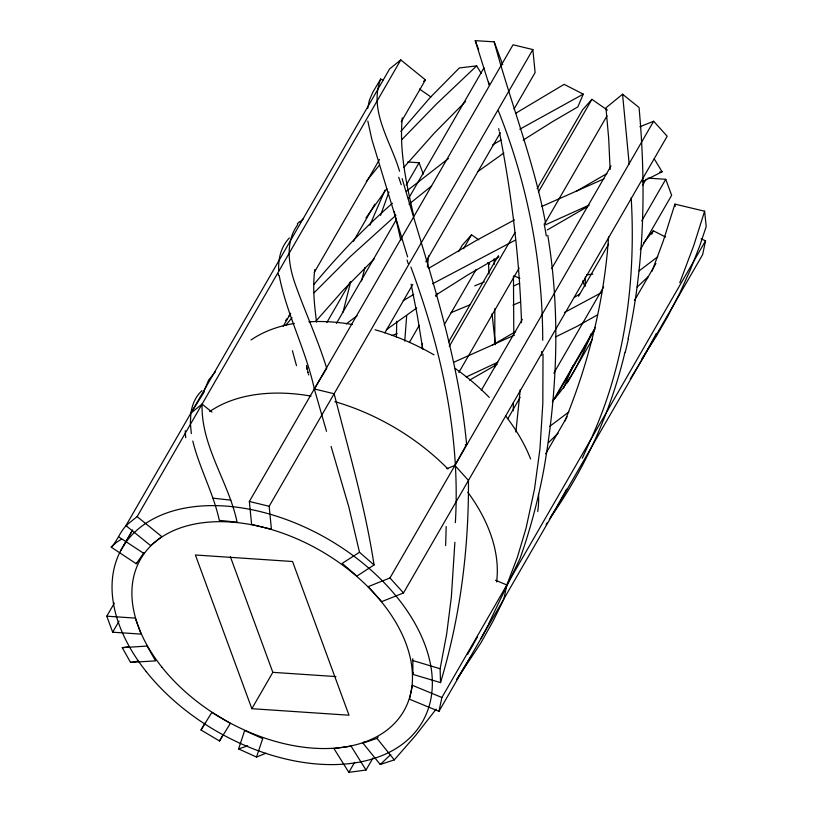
<?xml version="1.0" encoding="UTF-8"?>
<svg xmlns="http://www.w3.org/2000/svg" width="813" height="813" viewBox="0 0 813 813"><rect width="100%" height="100%" fill="white"/><g stroke="black" fill="none" stroke-linecap="round" stroke-linejoin="round"><path stroke-width="1.22" d="M494.761 367.222L494.761 364.834M494.812 342.74L494.822 308.635M513.359 402.882L513.288 410.839M513.786 332.883L513.47 276.095M585.36 276.969L585.167 285.861M455.361 522.637C460.504 434.925 441.225 348.909 410.911 267.101M396.398 336.948L396.754 321.267M422.252 348.411L422.354 343.686M454.884 542.301L451.337 597.199L446.672 633.988L440.118 668.743L440.524 682.605L412.902 674.384L412.821 658.703M404.752 341.165L406.693 315.617M520.269 389.549L515.889 431.998M608.591 236.969C604.283 300.231 588.866 362.476 564.852 421.093M211.939 412.1L202.081 404.112C200.892 446.337 228.738 481.906 237.101 522.22L219.297 520.35C213.413 492.942 199.429 468.207 192.783 441.032M427.364 267.182L428.593 255.912M402.283 117.834C399.081 150.872 406.419 183.819 413.715 215.862M367.659 108.556L369.417 100.141L372.852 92.093L380.728 79.003L382.872 80.263M314.804 269.499C312.527 286.969 314.255 304.651 316.562 322.019M441.886 697.483L412.415 685.339L409.478 699.21L438.949 711.355L441.886 697.483L705.562 240.77L701.03 238.9M543.023 354.112L542.81 403.685L539.954 448.898L534.537 488.948L526.021 528.348L517.424 557.118L506.845 584.964L503.908 598.835L501.855 603.337L493.044 621.173L480.798 643.053L457.373 678.54M705.562 240.77L702.635 254.642L438.949 711.355M628.083 338.808C644.648 262.995 646.081 184.561 639.048 107.509L622.565 94.247L605.939 107.824L608.683 138.383L610.116 169.45M343.015 312.182L350.799 281.44M625.014 352.12C611.01 411.124 585.695 467.363 550.828 516.977M361.541 280.922L364.976 267.467M204.49 390.24L203.961 392.333L190.913 413.095L190.354 423.024L191.329 433.593M641.945 358.696L656.243 336.338L667.31 317.192L679.678 293.32L690.328 269.875L699.698 245.973L706.212 226.553L704.607 211.207L674.902 204.114L663.347 240.77L652.046 271.227M704.607 211.207L693.865 245.231L679.77 282.731M204.683 389.559L208.687 379.976L215.465 371.775M440.524 682.605C460.249 617.199 468.918 548.663 468.451 480.422L454.924 465.443L446.886 468.644M380.545 215.364L388.949 191.949M238.595 748.925L244.662 730.511L262.721 738.6L256.522 757.055L238.595 748.925L247.691 745.826M572.972 365.698L563.511 388.238M412.902 674.384L413.492 672.737M591.183 333.584C581.986 357.659 570.482 381.449 552.84 400.545M136.808 562.972L136.249 563.744L111.249 547.19C117.783 540.411 120.233 530.899 127.306 524.619M136.249 563.744L144.074 552.525M369.874 225.242L384.956 190.222M515.442 113.424L564.141 84.359L583.256 94.145L577.85 106.879L552.667 121.564L523.247 140.039M651.802 234.235L653.276 230.76L665.644 237.091M592.382 435.961C625.766 361.45 635.857 278.635 631.203 197.65M547.779 235.333C560.564 312.781 557.322 392.394 543.816 469.508C538.176 499.69 530.33 529.476 520.056 558.409C509.66 580.38 498.836 602.26 488.461 624.313M591.925 437.028L582.352 458.176M380.728 79.003C368.309 110.497 390.982 141.675 399.559 171.248M487.891 625.431L480.849 638.774M656.386 333.452L643.144 357.72L630.248 379.021M566.661 489.172L556.702 506.987M402.14 178.626C427.618 266.044 458.136 353.188 466.611 444.355L454.924 465.443M125.954 525.615L137.123 516.621L161.767 536.59L150.598 545.584L125.954 525.615L389.63 68.902L400.799 59.918L425.443 79.887L401.226 121.828M137.123 516.621L400.799 59.918M120.67 550.716L132.661 529.964M123.546 545.767L132.377 530.472M106.788 616.193L135.253 618.104L141.127 634.11L112.672 632.199L106.788 616.193L114.328 603.134M283.239 326.196L290.688 313.29M314.285 272.416L379.488 159.48M112.672 632.199L119.054 621.152M353.289 241.481L374.803 204.215M326.867 322.487L350.23 282.02M406.185 185.11L419.091 162.742L407.709 161.98M336.44 323.391L396.083 220.089M408.38 198.799L483.999 67.814M532.85 49.563L269.164 506.275L271.43 529.263L251.624 524.466L249.357 501.469L513.044 44.766L532.85 49.563L535.117 72.56L513.999 109.125M384.834 332.852L412.78 284.448M425.819 261.857L500.341 132.793M458.583 251.613L462.272 245.231L471.54 234.805L478.776 239.845M409.437 342.364L419.274 325.322M435.88 296.572L437.719 293.381M463.542 248.656L471.54 234.805M201.014 730.003L211.858 712.412L230.364 723.397L219.51 740.978L201.014 730.003L205.069 722.97M444.223 324.773L476.194 269.398M448.613 341.907L498.41 255.648M537.149 188.565L582.647 109.755L591.905 99.338L607.413 110.121M219.51 740.978L222.996 734.952M449.264 346.399L515.046 232.457M538.409 191.99L591.905 99.338M251.847 708.692L195.394 554.994L292.548 561.509L348.99 715.216L251.847 708.692L272.833 672.341L230.394 556.763M458.847 372.466L519.101 268.107M544.923 223.372L607.016 115.822M481.326 390.291L522.312 319.387M551.681 268.585L611.03 165.933M389.966 577.962L653.642 121.249L667.178 136.228L403.492 592.941L381.673 601.64L368.147 586.661L389.966 577.962L403.492 592.941M507.83 418.705L520.127 397.405M578.541 296.237L608.663 244.052M642.483 185.486L646.172 179.094M553.856 373.116L603.663 286.867M641.782 220.841L665.756 179.307L648.052 178.118M552.362 401.907L595.401 327.365M640.278 249.632L671.64 195.313L665.756 179.307M554.923 398.573L594.882 329.356M567.25 382.832L592.464 339.163M348.838 772.35L366.023 770.033L351.094 746.192L333.899 748.509L348.838 772.35L354.641 762.299M366.023 770.033L372.984 757.97M545.665 453.806L567.098 416.805M634.455 300.515L655.888 263.514M556.183 507.871L549.364 519.294M470.9 656.386L458.136 677.168M546.133 524.517L547.22 522.779M456.479 679.739L457.597 678.032M365.962 217.894L386.825 188.707M653.276 230.76L643.408 243.117M297.761 224.703C284.855 242.061 288.574 265.648 295.404 284.652C305.403 312.69 317.924 339.804 326.714 368.289L314.326 388.96L326.511 431.327M436.164 709.119L415.717 735.338L394.295 759.881L380.24 764.474L362.954 743.112L364.194 741.903M285.648 320.474L286.989 318.686M288.991 316.003L290.343 314.235M366.277 181.431L379.183 165.435M285.678 325.424L291.999 317.7M400.88 131.401L430.27 97.418L459.335 67.957L476.672 65.873L481.194 73.302M403.827 167.417L434.254 133.159L465.605 101.422M313.899 284.499C337.974 255.485 364.092 228.128 392.425 203.23M315.911 321.145L343.411 289.967L374.224 258.869M362.954 743.112L376.998 738.397L378.157 737.045M111.249 547.19L115.944 542.749L121.513 539.09M299.987 222L303.239 218.778M289.367 237.975C280.963 246.593 277.965 259.134 278.757 270.881M402.059 139.429L436.672 103.81L476.672 65.873M314.031 292.802L349.905 256.918L395.901 215.333M558.053 433.248L548.48 442.648M648.286 276.603L637.158 287.08M201.929 390.677C195.577 396.429 192.132 404.732 190.913 413.095L202.081 404.112M390.738 754.576L380.24 764.474M657.737 256.786L639.109 270.881M568.846 411.947L549.74 426.378M406.398 191.258L448.471 158.494M409.01 204.165L431.601 186.014M423.583 81.381L425.443 79.887M346.175 323.95L357.039 315.851M386.338 329.732L416.784 307.954M478.024 171.411L503.897 152.996M435.494 295.332L467.485 275.119L498.897 256.928M279.184 275.607C286.755 314.519 305.962 350.149 314.326 388.96L334.133 393.756C348.645 450.514 365.24 506.946 374.051 564.964L356.897 576.082L342.182 563.368L359.488 552.271L348.909 507.251L331.104 446.459M579.679 294.133L574.689 297.182M428.705 268.29L476.977 240.099L514.487 219.866M403.238 300.658L413.726 294.428M492.627 144.938L501.011 139.988M597.159 315.068L576.732 326.501L555.848 336.785M587.728 206.522L547.281 229.957M497.221 364.285L469.518 380.169M515.645 331.592L492.19 345.22M576 191.451L606.915 173.596M519.832 129.206L583.256 94.145M601.661 292.528L564.415 312.507M432.557 283.788L515.544 240.028M654.333 159.033L662.087 171.777L642.26 181.787M466.195 377.008L497.851 362.212M545.482 224.835L589.212 205.059M453.634 362.324L514.507 335.119M541.854 206.441L603.927 178.88M513.735 285.902L519.69 283.29M520.361 301.999L512.962 305.149M484.355 281.857L474.721 285.871M469.873 304.865L451.012 312.69M265.881 753.234L256.522 757.055M639.872 126.747L653.642 121.249M397.13 333.645L391.978 335.545M465.321 444.813L466.611 444.355M128.891 646.711L122.245 647.666L130.558 662.402L138.108 661.213M659.607 172.071L662.087 171.777M586.62 274.845L592.819 274.103M122.245 647.666L147.102 646.061L155.568 660.867L130.558 662.402M489.274 85.274L475.249 40.65L494.192 41.839L502.729 64.725M272.833 672.341L335.921 676.568M230.882 500.147L213.128 498.186M249.357 501.469L269.164 506.275M412.364 660.41L440.118 668.743M514.101 275.942L519.883 278.31M495.513 580.289L506.845 584.964M487.515 262.812L489.69 264.103M143.738 553.368L118.82 536.946M419.549 89.064L430.92 96.971M374.051 564.964L359.488 552.271M376.998 738.397L394.295 759.881M475.249 40.65L478.664 49.806M582.738 280.82L584.842 286.532M419.091 162.742L423.288 174.185M498.379 110.893C527.546 183.799 542.647 261.735 542.718 340.261M407.608 256.908L371.846 139.45L367.832 121.086M306.704 366.988L306.664 367.202M306.867 367.578L307.375 369.519M494.192 41.839C510.544 102.519 533.917 161.309 545.584 223.229M307.71 370.86L308.168 372.75M400.819 240.302L394.813 213.971M488.603 82.103L489.08 84.105M308.503 374.204L308.676 374.976M411.114 284.164L417.323 315.556L422.79 349.194M306.897 368.36L307.212 369.854M307.731 372.263L307.893 373.076M394.305 211.471L394.64 213.138M498.715 128.647L499.202 131.066M499.436 132.285C511.834 195.029 519.466 258.758 521.529 322.69M306.562 365.383L306.877 367.222M495.391 344.712L492.038 313.757M622.565 94.247L629.191 164.104M674.902 204.114L675.156 206.472M488.979 274.052L488.501 262.64M494.162 258.798L494.294 264.367M185.74 437.709A576.021 170.364 28.7 0 1 185.313 430.687M296.501 365.677A576.021 38.424 70 0 1 292.426 350.718M446.164 526.499A576.021 273.605 -80.8 0 1 445.615 545.584M477.373 637.016A576.021 530.747 -51.3 0 1 467.475 654.495M209.673 411.571A173.464 111.035 30 0 1 311.003 396.094M334.885 401.652A173.464 111.035 30 0 1 447.953 468.969M467.78 492.17A173.464 111.035 30 0 1 496.57 581.976M628.378 338.869A592.331 584.801 48.7 0 1 625.299 352.192M541.539 351.531A590.827 197.488 -85.3 0 1 541.61 355.179M544.161 223.9A592.331 456.449 -62.7 0 1 546.326 235.994M408.238 263.707A590.827 104.897 62.7 0 1 407.069 260.089M398.695 177.244A592.331 131.797 -89.9 0 1 401.216 184.754M278.544 275.424A590.827 179.368 18.5 0 1 278.392 273.757M297.253 223.982A592.331 144.704 55.5 0 1 299.631 221.512M250.993 339.997A173.464 111.035 30 0 1 294.336 323.452M308.869 321.826A173.464 111.035 30 0 1 352.334 324.519M374.996 329.732A173.464 111.035 30 0 1 434 354.854M455.219 368.462A173.464 111.035 30 0 1 489.284 397.394M505.513 415.86A173.464 111.035 30 0 1 530.584 458.959M538.501 494.08A173.464 111.035 30 0 1 537.728 511.55M161.858 667.097A151.95 97.265 30 0 0 402.405 713.367A151.95 97.265 30 0 0 252.315 524.863A151.95 97.265 30 0 0 161.858 667.097M146.238 671.619A173.464 111.035 30 0 0 420.839 724.444A173.464 111.035 30 0 0 249.5 509.253A173.464 111.035 30 0 0 146.238 671.619"/></g></svg>
